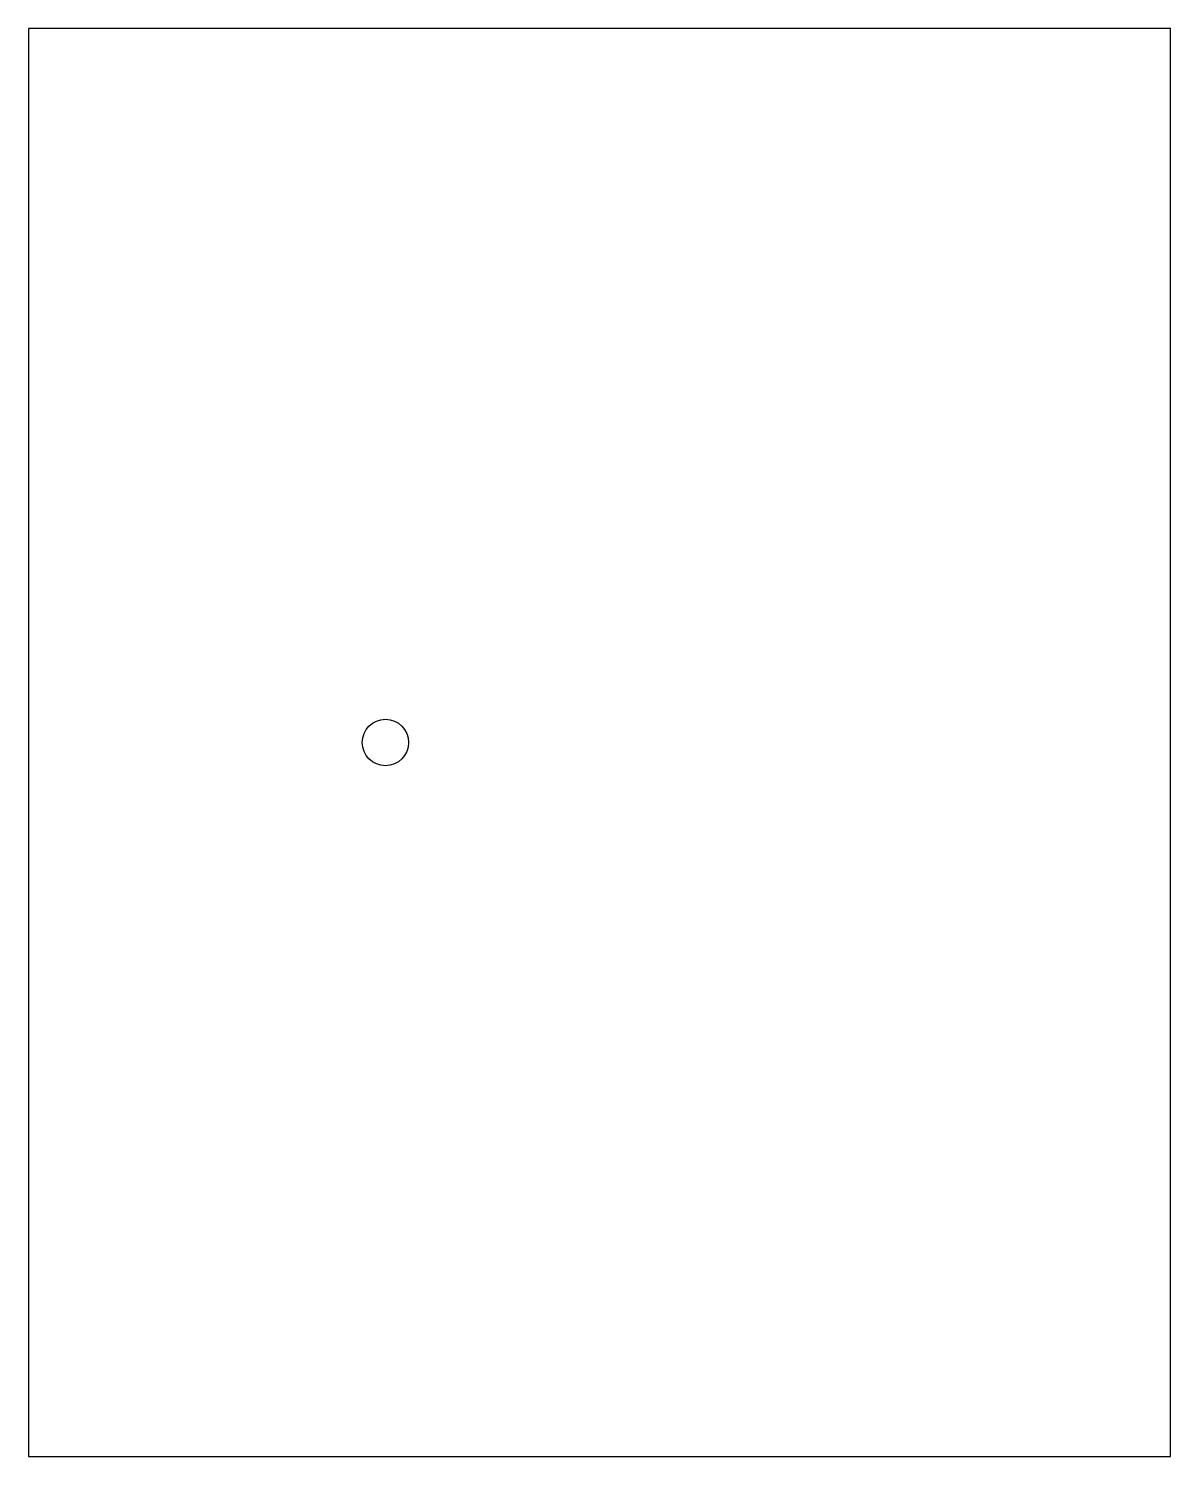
# Model space of a CAD drawing. Header units: millimetres. Extents: x -16 to 16, y -20 to 20.
import ezdxf

# ---------------------------------------------------------------- set-up
doc = ezdxf.new("R2010")
doc.units = ezdxf.units.MM
doc.layers.add('Drill', color=7, linetype='CONTINUOUS')
doc.layers.add('F_Cu', color=1, linetype='CONTINUOUS')

msp = doc.modelspace()

# ---------------------------------------------------------------- linework, layer by layer
at = {"layer": 'Drill'}
msp.add_circle((-6, 0), 0.65, dxfattribs=at)
at = {"layer": 'F_Cu'}
msp.add_lwpolyline([(-16, -20), (16, -20), (16, 20), (-16, 20)], close=True, dxfattribs=at)

doc.saveas('drawing.dxf')
